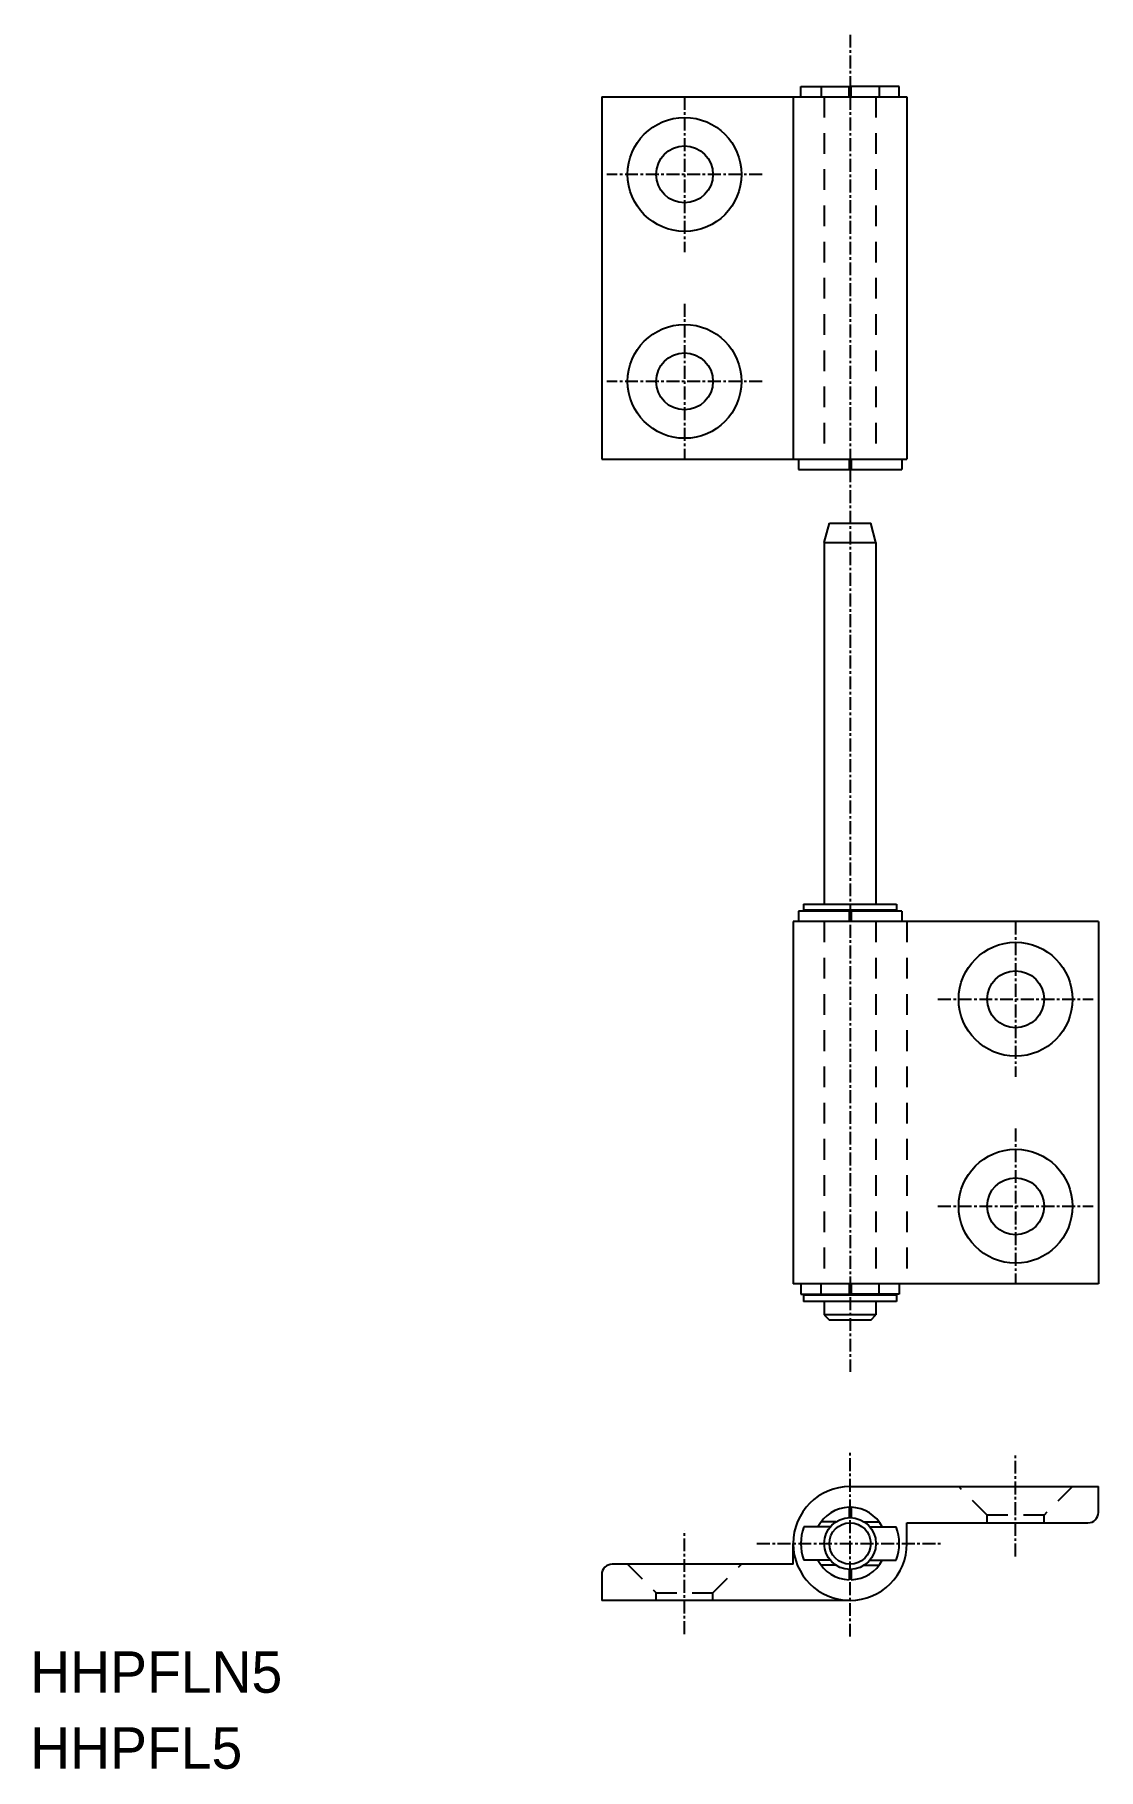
# Model space of a CAD drawing. Extents: x 0 to 103, y 0 to 168.
import ezdxf

# ---------------------------------------------------------------- set-up
doc = ezdxf.new("R2010")
doc.units = 0
doc.linetypes.add('CENTER', pattern=[2, 1.25, -0.25, 0.25, -0.25])
doc.linetypes.add('DASHED', pattern=[3.5, 2, -1.5])
doc.layers.get('0').update_dxf_attribs({"linetype": 'CONTINUOUS'})
doc.layers.add('CENTER', color=1, linetype='CENTER')

msp = doc.modelspace()

# ---------------------------------------------------------------- linework, layer by layer
at = {"color": 7, "linetype": 'CONTINUOUS'}
for p, q in [((55.26, 161.55), (55.26, 126.55)), ((55.26, 161.55), (84.76, 161.55)), ((73.76, 161.55), (73.76, 126.55)), ((74.51, 161.55), (74.51, 162.55)), ((74.51, 162.55), (79.16, 162.55)), ((76.46, 162.55), (76.46, 161.55)), ((79.16, 161.55), (79.16, 162.55)), ((84.01, 162.55), (79.36, 162.55)), ((79.36, 161.55), (79.36, 162.55)), ((82.06, 162.55), (82.06, 161.55)), ((84.01, 161.55), (84.01, 162.55)), ((84.76, 161.55), (84.76, 126.55)), ((55.26, 126.55), (84.76, 126.55)), ((74.26, 126.55), (74.26, 125.55)), ((79.16, 126.55), (79.16, 125.55)), ((79.36, 126.55), (79.36, 125.55)), ((84.26, 126.55), (84.26, 125.55)), ((76.76, 118.49), (77.26, 120.35)), ((77.26, 120.35), (81.26, 120.35)), ((81.76, 118.49), (81.26, 120.35)), ((76.76, 118.49), (81.76, 118.49)), ((76.76, 118.49), (76.76, 83.55)), ((81.76, 118.49), (81.76, 83.55)), ((74.26, 82.85), (74.26, 81.85)), ((79.16, 82.85), (74.26, 82.85)), ((74.76, 83.55), (74.76, 82.95)), ((74.76, 83.55), (83.76, 83.55)), ((83.76, 82.95), (74.76, 82.95)), ((79.16, 82.85), (79.16, 81.85)), ((84.26, 82.85), (79.36, 82.85)), ((79.36, 82.85), (79.36, 81.85)), ((83.76, 83.55), (83.76, 82.95)), ((84.26, 82.85), (84.26, 81.85)), ((103.26, 81.85), (73.76, 81.85)), ((73.76, 81.85), (73.76, 46.85)), ((103.26, 81.85), (103.26, 46.85)), ((103.26, 46.85), (73.76, 46.85)), ((74.51, 46.85), (74.51, 45.85)), ((74.51, 45.85), (79.16, 45.85)), ((74.76, 45.75), (74.76, 45.15)), ((83.76, 45.75), (74.76, 45.75)), ((76.46, 45.85), (76.46, 46.85)), ((79.16, 46.85), (79.16, 45.85)), ((79.36, 46.85), (79.36, 45.85)), ((84.01, 45.85), (79.36, 45.85)), ((82.06, 45.85), (82.06, 46.85)), ((83.76, 45.75), (83.76, 45.15)), ((84.01, 46.85), (84.01, 45.85)), ((83.76, 45.15), (74.76, 45.15)), ((76.76, 45.15), (76.76, 43.85)), ((81.76, 43.85), (76.76, 43.85)), ((76.76, 43.85), (77.26, 43.35)), ((81.26, 43.35), (81.76, 43.85)), ((81.76, 45.15), (81.76, 43.85)), ((81.26, 43.35), (77.26, 43.35)), ((79.26, 27.26), (103.26, 27.26)), ((103.26, 24.76), (103.26, 27.26)), ((79.16, 25.26), (79.16, 24.26)), ((79.36, 25.26), (79.36, 24.26)), ((77.9, 23.86), (76.46, 23.86)), ((80.62, 23.86), (82.06, 23.86)), ((84.76, 21.76), (84.76, 23.76)), ((84.76, 23.76), (102.26, 23.76)), ((77.34, 23.36), (74.79, 23.36)), ((81.18, 23.36), (83.73, 23.36)), ((73.76, 19.76), (73.76, 21.76)), ((77.34, 20.16), (74.79, 20.16)), ((81.18, 20.16), (83.73, 20.16)), ((55.26, 18.76), (55.26, 16.26)), ((73.76, 19.76), (56.26, 19.76)), ((77.9, 19.66), (76.46, 19.66)), ((79.16, 19.26), (79.16, 18.26)), ((79.36, 19.26), (79.36, 18.26)), ((80.62, 19.66), (82.06, 19.66)), ((79.26, 16.26), (55.26, 16.26))]:
    msp.add_line(p, q, dxfattribs=at)
at = {"color": 3, "linetype": 'DASHED'}
for p, q in [((76.76, 161.55), (76.76, 126.55)), ((81.76, 161.55), (81.76, 126.55)), ((76.76, 81.85), (76.76, 46.85)), ((81.76, 81.85), (81.76, 46.85)), ((84.76, 81.85), (84.76, 46.85)), ((92.51, 24.51), (89.76, 27.26)), ((100.76, 27.26), (98.01, 24.51)), ((98.01, 24.51), (92.51, 24.51)), ((92.51, 23.76), (92.51, 24.51)), ((98.01, 23.76), (98.01, 24.51)), ((57.76, 19.76), (60.51, 17.01)), ((66.01, 17.01), (68.76, 19.76)), ((60.51, 17.01), (66.01, 17.01)), ((60.51, 16.26), (60.51, 17.01)), ((66.01, 16.26), (66.01, 17.01))]:
    msp.add_line(p, q, dxfattribs=at)
msp.add_line((74.26, 125.55), (84.26, 125.55))
at = {"color": 1, "linetype": 'CENTER'}
for p, q in [((79.26, 12.76), (79.26, 30.76)), ((95.26, 20.51), (95.26, 30.51)), ((63.26, 13.01), (63.26, 23.01)), ((70.26, 21.76), (88.26, 21.76))]:
    msp.add_line(p, q, dxfattribs=at)
at = {"color": 7, "linetype": 'CONTINUOUS'}
for centre, radius in [((63.26, 154.05), 5.5), ((63.26, 154.05), 2.75), ((63.26, 134.05), 5.5), ((63.26, 134.05), 2.75), ((95.26, 74.35), 5.5), ((95.26, 74.35), 2.75), ((95.26, 54.35), 5.5), ((95.26, 54.35), 2.75), ((79.26, 21.76), 2.5), ((79.26, 21.76), 2)]:
    msp.add_circle(centre, radius, dxfattribs=at)
for centre, radius, start, end in [((79.26, 21.76), 5.5, 90, 0), ((79.26, 21.76), 3.5, 91.6372, 152.7971), ((79.26, 21.76), 3.5, 27.2029, 88.3628), ((102.26, 24.76), 1, 270, 0), ((79.26, 21.76), 4.75, 160.3154, 199.6846), ((79.26, 21.76), 4.75, 340.3154, 19.6846), ((79.26, 21.76), 3.5, 207.2024, 268.3628), ((79.26, 21.76), 3.5, 271.6372, 332.7976), ((56.26, 18.76), 1, 90, 180)]:
    msp.add_arc(centre, radius, start, end, dxfattribs=at)
at = {"layer": 'CENTER', "color": 1, "linetype": 'CENTER'}
for p, q in [((79.26, 167.55), (79.26, 38.35)), ((63.26, 161.55), (63.26, 146.55)), ((70.76, 154.05), (55.76, 154.05)), ((63.26, 141.55), (63.26, 126.55)), ((70.76, 134.05), (55.76, 134.05)), ((95.26, 81.85), (95.26, 66.85)), ((87.76, 74.35), (102.76, 74.35)), ((95.26, 61.85), (95.26, 46.85)), ((87.76, 54.35), (102.76, 54.35))]:
    msp.add_line(p, q, dxfattribs=at)

# ---------------------------------------------------------------- texts
for s, p in [('HHPFLN5', (0, 7.34)), ('HHPFL5', (0, 0))]:
    msp.add_text(s, height=4).set_placement(p)

doc.saveas('drawing.dxf')
